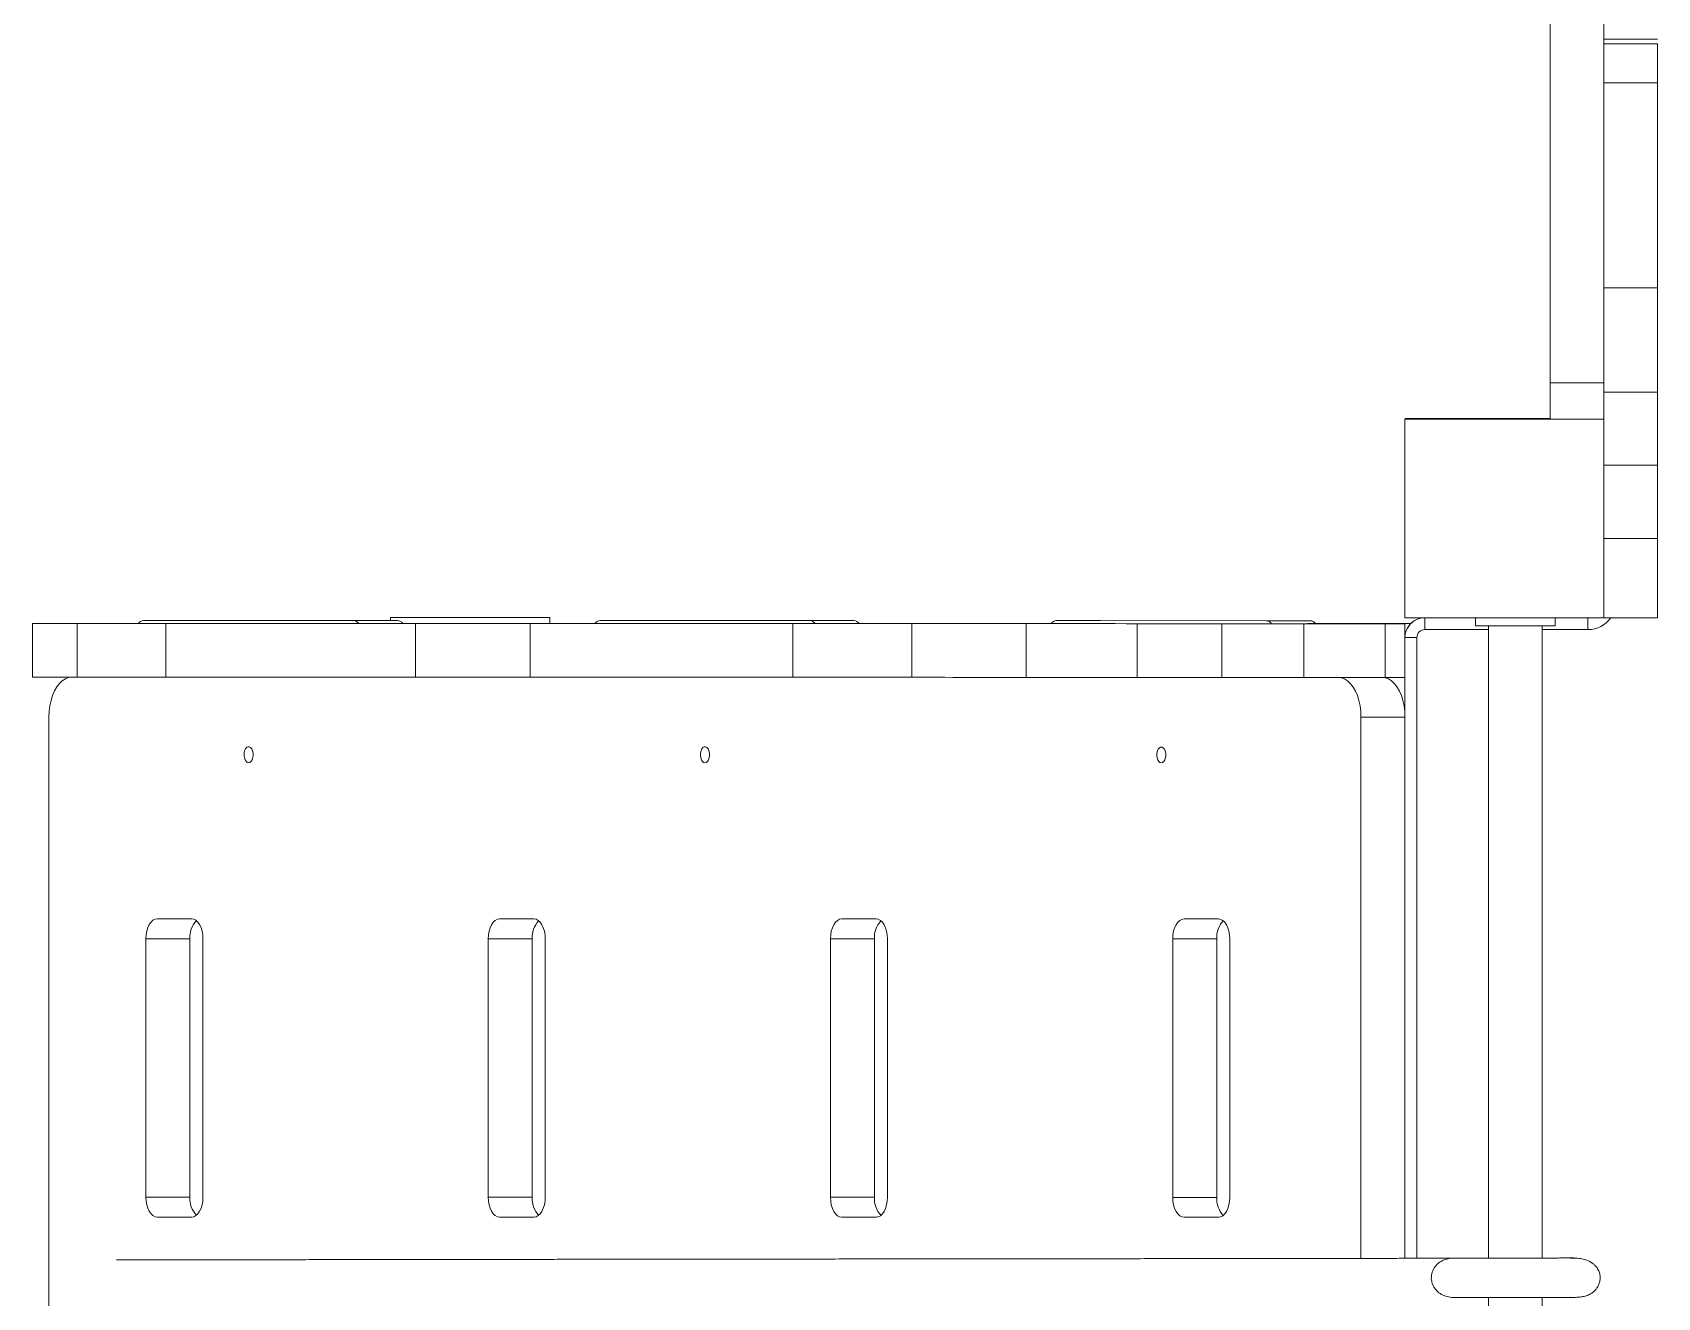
# Model space of a CAD drawing. Header units: millimetres. Extents: x -12977 to 11786, y -11805 to 10558.
# Drawn here: x -2246 to -1429, y 3173 to 3809 of the extents above; entities that cross this region are included whole.
import ezdxf

# ---------------------------------------------------------------- set-up
doc = ezdxf.new("R2010")
doc.units = ezdxf.units.MM
doc.layers.add('DIKOM_ОБЪЕКТ', color=7, linetype='Continuous')

msp = doc.modelspace()

# ---------------------------------------------------------------- linework, layer by layer
at = {"layer": 'DIKOM_ОБЪЕКТ', "color": 7, "linetype": 'Continuous', "lineweight": 15}
for p, q in [((-1456.15, 3803.399), (-1456.153, 3783.777)), ((-1429.15, 3803.399), (-1456.15, 3803.399)), ((-1429.149, 3805.71), (-1456.149, 3805.709)), ((-1429.15, 3803.399), (-1429.153, 3783.777)), ((-1429.153, 3783.777), (-1456.153, 3783.777)), ((-1429.155, 3680.592), (-1456.155, 3680.592)), ((-1456.154, 3628.251), (-1456.155, 3679.044)), ((-1429.154, 3628.251), (-1429.155, 3680.592)), ((-1483.154, 3632.838), (-1456.154, 3632.838)), ((-1429.154, 3628.251), (-1456.154, 3628.251)), ((-1556.157, 3614.676), (-1556.036, 3614.895)), ((-1556.157, 3614.676), (-1556.156, 3514.676)), ((-1456.156, 3614.676), (-1556.157, 3614.676)), ((-1483.152, 3614.894), (-1556.036, 3614.895)), ((-1483.152, 3614.684), (-1456.154, 3614.683)), ((-1456.157, 3514.676), (-1456.156, 3614.676)), ((-1456.156, 3614.676), (-1456.154, 3614.681)), ((-1429.153, 3591.577), (-1456.153, 3591.577)), ((-1456.153, 3554.681), (-1456.153, 3591.577)), ((-1429.154, 3554.681), (-1429.153, 3591.577)), ((-1429.154, 3554.681), (-1456.153, 3554.681)), ((-2190.168, 3513.38), (-2168.049, 3513.381)), ((-2084.638, 3513.363), (-2190.168, 3513.38)), ((-2062.521, 3513.365), (-2168.049, 3513.381)), ((-2084.638, 3513.363), (-2062.521, 3513.365)), ((-2066.016, 3514.931), (-2066.016, 3514.93)), ((-2066.016, 3514.931), (-1986.016, 3514.931)), ((-2066.016, 3513.365), (-2066.016, 3514.93)), ((-2066.016, 3514.93), (-1986.016, 3514.93)), ((-1986.016, 3514.93), (-1986.017, 3511.884)), ((-1986.016, 3514.931), (-1986.016, 3514.93)), ((-1986.016, 3514.931), (-1986.016, 3511.884)), ((-1960.757, 3513.344), (-1938.639, 3513.346)), ((-1855.228, 3513.328), (-1960.757, 3513.344)), ((-1833.11, 3513.329), (-1938.639, 3513.346)), ((-1855.228, 3513.328), (-1833.11, 3513.329)), ((-1731.346, 3513.308), (-1709.228, 3513.31)), ((-1625.817, 3513.292), (-1731.346, 3513.308)), ((-1603.699, 3513.293), (-1709.228, 3513.31)), ((-1625.817, 3513.292), (-1603.699, 3513.293)), ((-1556.156, 3514.676), (-1456.157, 3514.676)), ((-1520.6, 3510.703), (-1520.599, 3514.676)), ((-1520.595, 3510.695), (-1520.594, 3514.676)), ((-1480.594, 3510.695), (-1480.595, 3514.676)), ((-1456.157, 3514.676), (-1456.151, 3514.686)), ((-1429.151, 3514.686), (-1456.151, 3514.686)), ((-1429.131, 3514.722), (-1429.151, 3514.686)), ((-2246.04, 3511.886), (-2246.043, 3511.882)), ((-2246.043, 3484.883), (-2246.043, 3511.882)), ((-2223.576, 3484.878), (-2223.577, 3511.878)), ((-2192.833, 3511.892), (-2196.038, 3511.892)), ((-2084.884, 3511.863), (-2191.56, 3511.88)), ((-2179.004, 3484.87), (-2179.004, 3511.87)), ((-2063.912, 3511.864), (-2073.743, 3511.863)), ((-2053.45, 3484.85), (-2053.45, 3511.85)), ((-1995.835, 3484.841), (-1995.835, 3511.841)), ((-1855.473, 3511.827), (-1962.149, 3511.844)), ((-1863.804, 3484.821), (-1863.803, 3511.821)), ((-1834.501, 3511.828), (-1844.331, 3511.827)), ((-1804.001, 3484.813), (-1804.001, 3511.813)), ((-1746.551, 3484.796), (-1746.551, 3511.796)), ((-1626.062, 3511.791), (-1732.738, 3511.808)), ((-1690.67, 3484.791), (-1690.67, 3511.791)), ((-1648.129, 3484.787), (-1648.13, 3511.787)), ((-1605.091, 3511.792), (-1614.921, 3511.791)), ((-1566.097, 3511.785), (-1607.012, 3511.785)), ((-1607.012, 3484.785), (-1607.012, 3511.785)), ((-1566.096, 3484.785), (-1566.097, 3511.785)), ((-1553.207, 3511.817), (-1564.776, 3511.817)), ((-1556.096, 3511.786), (-1556.091, 3511.795)), ((-1556.096, 3484.786), (-1556.096, 3511.786)), ((-1556.096, 3192.649), (-1556.096, 3504.786)), ((-1556.091, 3505.104), (-1556.091, 3511.795)), ((-1554.857, 3509.607), (-1554.857, 3509.606)), ((-1550.096, 3504.785), (-1550.096, 3192.66)), ((-1514.097, 3508.785), (-1546.096, 3508.785)), ((-1520.595, 3510.695), (-1520.6, 3510.703)), ((-1514.097, 3510.693), (-1514.097, 3192.778)), ((-1487.097, 3192.803), (-1487.097, 3510.693)), ((-1464.096, 3508.785), (-1487.097, 3508.785)), ((-1566.096, 3484.785), (-1607.012, 3484.785)), ((-1556.096, 3484.786), (-1556.096, 3484.786)), ((-2237.77, 3464.887), (-2237.77, 2861.887)), ((-1578.214, 3464.784), (-1556.096, 3464.786)), ((-1578.214, 3192.612), (-1578.214, 3464.784)), ((-1556.096, 3192.649), (-1556.096, 3464.786)), ((-2166.079, 3363.376), (-2183.285, 3363.379)), ((-1994.021, 3363.349), (-2011.227, 3363.352)), ((-1821.963, 3363.322), (-1839.169, 3363.325)), ((-1649.905, 3363.295), (-1667.111, 3363.298)), ((-2189.021, 3353.38), (-2166.903, 3353.381)), ((-2189.021, 3353.38), (-2189.021, 3223.38)), ((-2166.903, 3353.381), (-2166.903, 3223.381)), ((-2160.344, 3223.375), (-2160.344, 3353.375)), ((-2016.963, 3353.353), (-1994.844, 3353.354)), ((-2016.963, 3353.353), (-2016.963, 3223.353)), ((-1994.844, 3353.354), (-1994.844, 3223.354)), ((-1988.286, 3223.348), (-1988.286, 3353.348)), ((-1844.904, 3353.326), (-1822.786, 3353.328)), ((-1844.904, 3353.326), (-1844.904, 3223.326)), ((-1822.786, 3353.328), (-1822.786, 3223.328)), ((-1816.228, 3223.321), (-1816.228, 3353.321)), ((-1672.846, 3353.299), (-1650.728, 3353.301)), ((-1672.846, 3353.299), (-1672.846, 3223.299)), ((-1650.728, 3353.301), (-1650.728, 3223.301)), ((-1644.17, 3223.295), (-1644.17, 3353.294)), ((-2189.021, 3223.38), (-2166.903, 3223.381)), ((-2016.963, 3223.353), (-1994.844, 3223.354)), ((-1844.904, 3223.326), (-1822.786, 3223.328)), ((-1672.846, 3223.299), (-1650.728, 3223.301)), ((-2183.285, 3213.379), (-2165.917, 3213.38)), ((-2183.285, 3213.379), (-2166.08, 3213.376)), ((-2011.227, 3213.352), (-1993.858, 3213.353)), ((-2011.227, 3213.352), (-1994.021, 3213.349)), ((-1839.169, 3213.325), (-1821.8, 3213.326)), ((-1839.169, 3213.325), (-1821.963, 3213.322)), ((-1667.111, 3213.298), (-1649.742, 3213.299)), ((-1667.111, 3213.298), (-1649.905, 3213.295)), ((-1514.097, 3172.98), (-1514.097, 2818.699)), ((-1487.097, 2818.699), (-1487.097, 3173.004)), ((-1487.097, 3172.993), (-1486.069, 3172.994))]:
    msp.add_line(p, q, dxfattribs=at)
at = {"layer": 'DIKOM_ОБЪЕКТ', "color": 7, "linetype": 'Continuous', "lineweight": 15, "flags": 128}
for points in [[(-1483.154, 3632.838), (-1483.154, 3655.501), (-1483.155, 3678.299), (-1483.156, 3701.225), (-1483.156, 3724.276), (-1483.156, 3747.446), (-1483.157, 3770.732), (-1483.157, 3794.128), (-1483.158, 3817.629)], [(-1456.155, 3679.044), (-1456.156, 3701.225), (-1456.156, 3724.276), (-1456.156, 3747.446), (-1456.157, 3770.732), (-1456.157, 3794.128), (-1456.158, 3817.629)], [(-1456.147, 3805.709), (-1456.148, 3811.96), (-1456.148, 3812.429)], [(-1456.149, 3805.709), (-1456.149, 3805.665), (-1456.149, 3805.288), (-1456.15, 3804.529), (-1456.15, 3803.399)], [(-1456.153, 3783.777), (-1456.153, 3781.534), (-1456.153, 3778.965), (-1456.153, 3776.082), (-1456.154, 3772.899), (-1456.154, 3769.429), (-1456.154, 3765.689), (-1456.154, 3761.695), (-1456.155, 3757.466), (-1456.155, 3753.021), (-1456.155, 3748.38), (-1456.155, 3743.563), (-1456.155, 3738.595), (-1456.155, 3733.495), (-1456.155, 3728.289), (-1456.155, 3722.999), (-1456.155, 3717.65), (-1456.156, 3712.266), (-1456.156, 3706.871), (-1456.155, 3701.49), (-1456.155, 3696.147), (-1456.155, 3690.867), (-1456.155, 3685.674), (-1456.155, 3680.592)], [(-1429.153, 3783.777), (-1429.153, 3781.534), (-1429.153, 3778.965), (-1429.153, 3776.082), (-1429.154, 3772.899), (-1429.154, 3769.429), (-1429.154, 3765.689), (-1429.154, 3761.695), (-1429.155, 3757.466), (-1429.155, 3753.021), (-1429.155, 3748.38), (-1429.155, 3743.563), (-1429.155, 3738.595), (-1429.155, 3733.495), (-1429.155, 3728.289), (-1429.155, 3722.999), (-1429.155, 3717.65), (-1429.155, 3712.265), (-1429.156, 3706.871), (-1429.155, 3701.49), (-1429.155, 3696.147), (-1429.155, 3690.867), (-1429.155, 3685.674), (-1429.155, 3680.592)], [(-1429.153, 3698.383), (-1429.154, 3698.205), (-1429.154, 3697.688), (-1429.154, 3696.877), (-1429.154, 3695.844), (-1429.154, 3694.682), (-1429.154, 3693.493), (-1429.154, 3692.383), (-1429.154, 3691.451), (-1429.154, 3690.779), (-1429.154, 3690.428), (-1429.154, 3690.428), (-1429.153, 3690.78), (-1429.153, 3691.451), (-1429.153, 3692.384), (-1429.153, 3693.494), (-1429.154, 3694.683), (-1429.153, 3695.845), (-1429.153, 3696.877), (-1429.154, 3697.689), (-1429.153, 3698.206), (-1429.153, 3698.383)], [(-1483.152, 3614.684), (-1483.153, 3614.886), (-1483.153, 3615.493), (-1483.153, 3616.496), (-1483.153, 3617.881), (-1483.153, 3619.629), (-1483.154, 3621.717), (-1483.153, 3624.116), (-1483.154, 3626.794), (-1483.154, 3629.714), (-1483.154, 3632.838)], [(-1456.153, 3591.577), (-1456.153, 3596.269), (-1456.153, 3600.951), (-1456.154, 3605.612), (-1456.154, 3610.242), (-1456.154, 3614.831), (-1456.154, 3619.369), (-1456.154, 3623.845), (-1456.154, 3628.251)], [(-1429.153, 3591.577), (-1429.153, 3596.269), (-1429.153, 3600.951), (-1429.154, 3605.612), (-1429.154, 3610.242), (-1429.154, 3614.831), (-1429.154, 3619.369), (-1429.154, 3623.845), (-1429.154, 3628.251)], [(-1429.152, 3568.684), (-1429.152, 3568.507), (-1429.152, 3567.989), (-1429.152, 3567.178), (-1429.152, 3566.145), (-1429.152, 3564.983), (-1429.152, 3563.794), (-1429.152, 3562.684), (-1429.152, 3561.752), (-1429.152, 3561.08), (-1429.152, 3560.729), (-1429.152, 3560.729), (-1429.152, 3561.081), (-1429.152, 3561.752), (-1429.152, 3562.685), (-1429.152, 3563.795), (-1429.151, 3564.984), (-1429.152, 3566.146), (-1429.152, 3567.179), (-1429.152, 3567.989), (-1429.152, 3568.507), (-1429.152, 3568.684)], [(-1456.153, 3554.681), (-1456.154, 3550.761), (-1456.153, 3546.878), (-1456.154, 3543.07), (-1456.153, 3539.374), (-1456.153, 3535.826), (-1456.153, 3532.459), (-1456.153, 3529.307), (-1456.153, 3526.398), (-1456.153, 3523.763), (-1456.153, 3521.425), (-1456.152, 3519.407), (-1456.152, 3517.729), (-1456.152, 3516.407), (-1456.152, 3515.453), (-1456.151, 3514.878), (-1456.151, 3514.686)], [(-1429.154, 3554.681), (-1429.154, 3550.761), (-1429.153, 3546.878), (-1429.154, 3543.07), (-1429.153, 3539.374), (-1429.153, 3535.826), (-1429.153, 3532.459), (-1429.153, 3529.307), (-1429.153, 3526.398), (-1429.153, 3523.763), (-1429.153, 3521.425), (-1429.152, 3519.407), (-1429.152, 3517.729), (-1429.152, 3516.407), (-1429.152, 3515.453), (-1429.151, 3514.878), (-1429.151, 3514.686)], [(-1546.096, 3514.676), (-1546.096, 3514.671), (-1546.096, 3514.329), (-1546.096, 3513.775), (-1546.096, 3513.028), (-1546.096, 3512.119), (-1546.096, 3511.082), (-1546.096, 3509.956), (-1546.096, 3508.785)], [(-1464.096, 3514.676), (-1464.096, 3514.671), (-1464.096, 3514.329), (-1464.096, 3513.774), (-1464.096, 3513.028), (-1464.096, 3512.119), (-1464.096, 3511.082), (-1464.096, 3509.956), (-1464.096, 3508.785)], [(-2223.577, 3511.878), (-2227.208, 3511.878), (-2230.588, 3511.878), (-2233.69, 3511.879), (-2236.489, 3511.879), (-2238.962, 3511.88), (-2241.089, 3511.88), (-2242.853, 3511.88), (-2244.241, 3511.881), (-2245.239, 3511.881), (-2245.841, 3511.882), (-2246.043, 3511.882)], [(-2246.04, 3511.886), (-2245.85, 3511.887), (-2245.281, 3511.888), (-2244.336, 3511.888), (-2243.024, 3511.888), (-2241.354, 3511.889), (-2239.34, 3511.889), (-2236.996, 3511.89), (-2234.341, 3511.89), (-2231.394, 3511.891), (-2228.178, 3511.891), (-2224.717, 3511.891), (-2221.038, 3511.891), (-2217.169, 3511.892), (-2213.139, 3511.892), (-2208.979, 3511.892), (-2204.72, 3511.892), (-2200.395, 3511.892), (-2196.038, 3511.892)], [(-2223.577, 3511.878), (-2218.656, 3511.877), (-2213.952, 3511.877), (-2209.483, 3511.877), (-2205.264, 3511.876), (-2201.311, 3511.876), (-2197.638, 3511.875), (-2194.258, 3511.875), (-2191.183, 3511.874), (-2188.426, 3511.874), (-2185.995, 3511.873), (-2183.899, 3511.872), (-2182.146, 3511.872), (-2180.743, 3511.871), (-2179.694, 3511.87), (-2179.004, 3511.87)], [(-2191.56, 3511.88), (-2192.33, 3511.88), (-2192.817, 3511.88), (-2193.005, 3511.88), (-2192.885, 3511.881), (-2192.842, 3511.88)], [(-2053.45, 3511.85), (-2061.376, 3511.85), (-2069.138, 3511.851), (-2076.725, 3511.851), (-2084.123, 3511.852), (-2091.321, 3511.852), (-2098.308, 3511.853), (-2105.071, 3511.854), (-2111.599, 3511.854), (-2117.882, 3511.855), (-2123.91, 3511.856), (-2129.672, 3511.856), (-2135.159, 3511.857), (-2140.363, 3511.858), (-2145.275, 3511.859), (-2149.885, 3511.86), (-2154.189, 3511.86), (-2158.178, 3511.861), (-2161.845, 3511.862), (-2165.184, 3511.863), (-2168.191, 3511.864), (-2170.86, 3511.865), (-2173.186, 3511.866), (-2175.167, 3511.867), (-2176.799, 3511.868), (-2178.078, 3511.869), (-2179.004, 3511.87)], [(-2073.743, 3511.863), (-2075.109, 3511.863), (-2076.6, 3511.863), (-2078.157, 3511.863), (-2079.721, 3511.863), (-2081.231, 3511.863), (-2082.629, 3511.863), (-2083.863, 3511.863), (-2084.884, 3511.863)], [(-2060.573, 3511.865), (-2060.503, 3511.864), (-2060.622, 3511.864), (-2061.045, 3511.864), (-2061.754, 3511.864), (-2062.722, 3511.864), (-2063.912, 3511.864)], [(-2059.868, 3511.892), (-2059.638, 3511.892), (-2053.926, 3511.892), (-2048.317, 3511.892), (-2042.83, 3511.891), (-2037.484, 3511.891), (-2032.298, 3511.891), (-2027.29, 3511.89), (-2022.478, 3511.89), (-2017.878, 3511.89), (-2013.507, 3511.889), (-2009.38, 3511.889), (-2005.511, 3511.888), (-2001.914, 3511.888), (-1998.602, 3511.887), (-1995.586, 3511.887), (-1992.877, 3511.886), (-1990.484, 3511.885), (-1988.416, 3511.885), (-1986.679, 3511.884)], [(-2053.45, 3511.85), (-2047.902, 3511.85), (-2042.538, 3511.849), (-2037.377, 3511.849), (-2032.441, 3511.849), (-2027.747, 3511.848), (-2023.314, 3511.848), (-2019.16, 3511.847), (-2015.3, 3511.847), (-2011.749, 3511.846), (-2008.52, 3511.846), (-2005.627, 3511.845), (-2003.08, 3511.844), (-2000.89, 3511.844), (-1999.063, 3511.843), (-1997.608, 3511.842), (-1996.531, 3511.842), (-1995.835, 3511.841)], [(-1863.803, 3511.821), (-1871.815, 3511.821), (-1879.675, 3511.822), (-1887.371, 3511.822), (-1894.891, 3511.823), (-1902.222, 3511.823), (-1909.352, 3511.824), (-1916.269, 3511.825), (-1922.964, 3511.825), (-1929.424, 3511.826), (-1935.639, 3511.826), (-1941.599, 3511.827), (-1947.295, 3511.828), (-1952.717, 3511.829), (-1957.856, 3511.829), (-1962.704, 3511.83), (-1967.254, 3511.831), (-1971.497, 3511.832), (-1975.428, 3511.833), (-1979.039, 3511.834), (-1982.324, 3511.835), (-1985.279, 3511.835), (-1987.898, 3511.836), (-1990.178, 3511.837), (-1992.114, 3511.838), (-1993.704, 3511.839), (-1994.945, 3511.84), (-1995.835, 3511.841)], [(-1986.679, 3511.884), (-1985.239, 3511.883), (-1983.88, 3511.883), (-1982.601, 3511.882), (-1981.404, 3511.882), (-1980.288, 3511.881), (-1979.254, 3511.88), (-1978.302, 3511.88), (-1977.432, 3511.879)], [(-1963.407, 3511.875), (-1963.572, 3511.875), (-1966.603, 3511.876), (-1969.298, 3511.876), (-1971.647, 3511.877), (-1973.642, 3511.877), (-1975.275, 3511.878), (-1976.54, 3511.879), (-1977.432, 3511.879)], [(-1962.149, 3511.844), (-1962.919, 3511.844), (-1963.406, 3511.844), (-1963.594, 3511.844), (-1963.474, 3511.845), (-1963.431, 3511.845)], [(-1863.803, 3511.821), (-1858.347, 3511.821), (-1853.052, 3511.821), (-1847.937, 3511.82), (-1843.019, 3511.82), (-1838.319, 3511.819), (-1833.851, 3511.819), (-1829.633, 3511.818), (-1825.679, 3511.818), (-1822.004, 3511.817), (-1818.621, 3511.817), (-1815.542, 3511.816), (-1812.779, 3511.816), (-1810.341, 3511.815), (-1808.237, 3511.815), (-1806.475, 3511.814), (-1805.062, 3511.813), (-1804.001, 3511.813)], [(-1844.331, 3511.827), (-1845.698, 3511.827), (-1847.188, 3511.827), (-1848.745, 3511.827), (-1850.309, 3511.827), (-1851.819, 3511.827), (-1853.218, 3511.827), (-1854.452, 3511.827), (-1855.473, 3511.827)], [(-1831.162, 3511.829), (-1831.091, 3511.829), (-1831.211, 3511.828), (-1831.633, 3511.828), (-1832.343, 3511.828), (-1833.311, 3511.828), (-1834.501, 3511.828)], [(-1830.463, 3511.863), (-1830.438, 3511.863), (-1825.55, 3511.862), (-1820.989, 3511.861), (-1816.76, 3511.859), (-1812.867, 3511.858), (-1809.314, 3511.857), (-1806.105, 3511.856), (-1803.244, 3511.855), (-1800.733, 3511.854), (-1798.575, 3511.853), (-1796.773, 3511.851), (-1795.328, 3511.85)], [(-1746.551, 3511.796), (-1752.757, 3511.797), (-1758.657, 3511.798), (-1764.247, 3511.799), (-1769.522, 3511.8), (-1774.477, 3511.802), (-1779.106, 3511.803), (-1783.406, 3511.804), (-1787.374, 3511.805), (-1791.004, 3511.806), (-1794.295, 3511.808), (-1797.242, 3511.809), (-1799.844, 3511.81), (-1802.097, 3511.811), (-1804.001, 3511.813)], [(-1733.994, 3511.841), (-1735.81, 3511.841), (-1741.378, 3511.842), (-1746.774, 3511.842), (-1751.978, 3511.842), (-1756.969, 3511.843), (-1761.729, 3511.843), (-1766.241, 3511.844), (-1770.486, 3511.844), (-1774.449, 3511.845), (-1778.114, 3511.845), (-1781.469, 3511.846), (-1784.499, 3511.846), (-1787.194, 3511.847), (-1789.544, 3511.848), (-1791.539, 3511.848), (-1793.172, 3511.849), (-1794.437, 3511.849), (-1795.328, 3511.85)], [(-1690.67, 3511.791), (-1696.319, 3511.791), (-1701.848, 3511.792), (-1707.238, 3511.792), (-1712.47, 3511.792), (-1717.525, 3511.793), (-1722.385, 3511.793), (-1727.033, 3511.793), (-1731.453, 3511.794), (-1735.629, 3511.794), (-1739.547, 3511.795), (-1743.191, 3511.795), (-1746.551, 3511.796)], [(-1732.738, 3511.808), (-1733.508, 3511.808), (-1733.996, 3511.809), (-1734.183, 3511.809), (-1734.063, 3511.809), (-1734.02, 3511.809)], [(-1690.67, 3511.791), (-1685.083, 3511.791), (-1679.671, 3511.791), (-1674.452, 3511.79), (-1669.444, 3511.79), (-1664.664, 3511.789), (-1660.127, 3511.789), (-1655.85, 3511.788), (-1651.846, 3511.788), (-1648.13, 3511.787)], [(-1607.012, 3511.785), (-1611.395, 3511.785), (-1615.745, 3511.785), (-1620.028, 3511.785), (-1624.209, 3511.785), (-1628.259, 3511.785), (-1632.145, 3511.786), (-1635.837, 3511.786), (-1639.307, 3511.786), (-1642.529, 3511.787), (-1645.478, 3511.787), (-1648.13, 3511.787)], [(-1614.921, 3511.791), (-1616.288, 3511.791), (-1617.778, 3511.791), (-1619.335, 3511.791), (-1620.899, 3511.791), (-1622.409, 3511.791), (-1623.808, 3511.791), (-1625.042, 3511.791), (-1626.062, 3511.791)], [(-1601.752, 3511.793), (-1601.681, 3511.793), (-1601.8, 3511.793), (-1602.223, 3511.792), (-1602.932, 3511.792), (-1603.9, 3511.792), (-1605.091, 3511.792)], [(-1564.776, 3511.817), (-1568.981, 3511.817), (-1573.156, 3511.817), (-1577.272, 3511.817), (-1581.299, 3511.817), (-1585.209, 3511.818), (-1588.974, 3511.818), (-1592.568, 3511.818), (-1595.965, 3511.818), (-1599.141, 3511.819), (-1601.045, 3511.819)], [(-1556.096, 3511.786), (-1556.288, 3511.786), (-1556.858, 3511.786), (-1557.782, 3511.785), (-1559.025, 3511.785), (-1560.541, 3511.785), (-1562.27, 3511.785), (-1564.146, 3511.785), (-1566.097, 3511.785)], [(-1550.096, 3504.785), (-1551.267, 3504.785), (-1552.392, 3504.785), (-1553.43, 3504.786), (-1554.339, 3504.786), (-1555.085, 3504.786), (-1555.639, 3504.786), (-1555.981, 3504.786), (-1556.096, 3504.786)], [(-1556.091, 3511.795), (-1555.899, 3511.796), (-1555.329, 3511.796), (-1554.405, 3511.796), (-1553.228, 3511.796)], [(-1480.594, 3510.695), (-1480.781, 3510.694), (-1481.336, 3510.694), (-1482.25, 3510.694), (-1483.506, 3510.694), (-1485.079, 3510.693), (-1486.943, 3510.693), (-1489.06, 3510.693), (-1491.392, 3510.693), (-1493.896, 3510.693), (-1496.524, 3510.692), (-1499.229, 3510.693), (-1501.958, 3510.692), (-1504.663, 3510.693), (-1507.291, 3510.693), (-1509.795, 3510.693), (-1512.127, 3510.693), (-1514.245, 3510.693), (-1516.108, 3510.693), (-1517.682, 3510.693), (-1518.938, 3510.694), (-1519.852, 3510.694), (-1520.408, 3510.694), (-1520.595, 3510.695)], [(-2223.576, 3484.878), (-2227.208, 3484.878), (-2230.588, 3484.879), (-2233.69, 3484.879), (-2236.489, 3484.879), (-2238.962, 3484.88), (-2241.089, 3484.88), (-2242.854, 3484.881), (-2244.24, 3484.881), (-2245.239, 3484.881), (-2245.842, 3484.882), (-2246.043, 3484.883)], [(-2226.3, 3484.885), (-2227.932, 3484.682), (-2229.532, 3484.076), (-2231.065, 3483.079), (-2232.501, 3481.711), (-2233.812, 3480.002), (-2234.969, 3477.984), (-2235.949, 3475.7), (-2236.734, 3473.195), (-2237.306, 3470.522), (-2237.654, 3467.734), (-2237.77, 3464.887)], [(-2223.576, 3484.878), (-2218.656, 3484.878), (-2213.952, 3484.877), (-2209.483, 3484.877), (-2205.264, 3484.876), (-2201.311, 3484.876), (-2197.638, 3484.875), (-2194.258, 3484.875), (-2191.183, 3484.874), (-2188.426, 3484.873), (-2185.994, 3484.873), (-2183.899, 3484.872), (-2182.146, 3484.872), (-2180.743, 3484.871), (-2179.694, 3484.87), (-2179.004, 3484.87)], [(-2053.45, 3484.85), (-2061.376, 3484.851), (-2069.138, 3484.851), (-2076.725, 3484.851), (-2084.123, 3484.852), (-2091.322, 3484.853), (-2098.308, 3484.853), (-2105.071, 3484.854), (-2111.599, 3484.854), (-2117.882, 3484.855), (-2123.909, 3484.856), (-2129.672, 3484.856), (-2135.159, 3484.857), (-2140.363, 3484.858), (-2145.274, 3484.859), (-2149.886, 3484.86), (-2154.189, 3484.86), (-2158.177, 3484.861), (-2161.844, 3484.862), (-2165.184, 3484.863), (-2168.191, 3484.864), (-2170.86, 3484.865), (-2173.186, 3484.866), (-2175.167, 3484.867), (-2176.798, 3484.868), (-2178.078, 3484.869), (-2179.004, 3484.87)], [(-2053.45, 3484.85), (-2047.902, 3484.85), (-2042.538, 3484.849), (-2037.377, 3484.849), (-2032.441, 3484.849), (-2027.747, 3484.848), (-2023.315, 3484.848), (-2019.16, 3484.847), (-2015.3, 3484.847), (-2011.749, 3484.846), (-2008.52, 3484.845), (-2005.627, 3484.845), (-2003.08, 3484.844), (-2000.889, 3484.844), (-1999.063, 3484.843), (-1997.608, 3484.842), (-1996.531, 3484.842), (-1995.835, 3484.841)], [(-1863.804, 3484.821), (-1871.815, 3484.821), (-1879.675, 3484.822), (-1887.371, 3484.822), (-1894.891, 3484.823), (-1902.222, 3484.823), (-1909.352, 3484.824), (-1916.269, 3484.824), (-1922.964, 3484.825), (-1929.424, 3484.826), (-1935.639, 3484.826), (-1941.599, 3484.827), (-1947.295, 3484.828), (-1952.717, 3484.829), (-1957.856, 3484.83), (-1962.704, 3484.83), (-1967.254, 3484.831), (-1971.497, 3484.832), (-1975.427, 3484.833), (-1979.038, 3484.834), (-1982.324, 3484.834), (-1985.279, 3484.835), (-1987.898, 3484.836), (-1990.178, 3484.837), (-1992.114, 3484.838), (-1993.704, 3484.839), (-1994.945, 3484.84), (-1995.835, 3484.841)], [(-1863.804, 3484.821), (-1858.347, 3484.821), (-1853.052, 3484.82), (-1847.936, 3484.82), (-1843.02, 3484.82), (-1838.319, 3484.819), (-1833.851, 3484.819), (-1829.633, 3484.818), (-1825.679, 3484.818), (-1822.004, 3484.817), (-1818.621, 3484.817), (-1815.542, 3484.816), (-1812.779, 3484.816), (-1810.341, 3484.815), (-1808.237, 3484.814), (-1806.476, 3484.814), (-1805.061, 3484.813), (-1804.001, 3484.813)], [(-1746.551, 3484.796), (-1752.756, 3484.797), (-1758.657, 3484.798), (-1764.248, 3484.799), (-1769.522, 3484.8), (-1774.477, 3484.801), (-1779.106, 3484.803), (-1783.407, 3484.804), (-1787.374, 3484.805), (-1791.004, 3484.806), (-1794.295, 3484.808), (-1797.242, 3484.809), (-1799.844, 3484.81), (-1802.098, 3484.811), (-1804.001, 3484.813)], [(-1690.67, 3484.791), (-1696.319, 3484.792), (-1701.848, 3484.792), (-1707.238, 3484.792), (-1712.47, 3484.792), (-1717.525, 3484.793), (-1722.385, 3484.793), (-1727.033, 3484.793), (-1731.453, 3484.794), (-1735.629, 3484.794), (-1739.546, 3484.795), (-1743.192, 3484.795), (-1746.551, 3484.796)], [(-1690.67, 3484.791), (-1685.083, 3484.791), (-1679.671, 3484.791), (-1674.452, 3484.79), (-1669.444, 3484.79), (-1664.663, 3484.789), (-1660.127, 3484.789), (-1655.85, 3484.788), (-1651.846, 3484.788), (-1648.129, 3484.787)], [(-1607.012, 3484.785), (-1611.396, 3484.785), (-1615.745, 3484.785), (-1620.027, 3484.785), (-1624.209, 3484.785), (-1628.259, 3484.785), (-1632.145, 3484.786), (-1635.837, 3484.786), (-1639.308, 3484.786), (-1642.529, 3484.786), (-1645.477, 3484.787), (-1648.129, 3484.787)], [(-1578.214, 3464.784), (-1578.331, 3467.631), (-1578.679, 3470.419), (-1579.251, 3473.093), (-1580.035, 3475.597), (-1581.016, 3477.882), (-1582.173, 3479.9), (-1583.483, 3481.61), (-1584.92, 3482.978), (-1586.453, 3483.975), (-1588.052, 3484.582), (-1589.567, 3484.785)], [(-1556.096, 3464.786), (-1556.213, 3467.632), (-1556.561, 3470.421), (-1557.133, 3473.094), (-1557.917, 3475.599), (-1558.898, 3477.884), (-1560.055, 3479.901), (-1561.365, 3481.612), (-1562.802, 3482.98), (-1564.335, 3483.977), (-1565.934, 3484.584), (-1567.377, 3484.785)], [(-1556.096, 3484.786), (-1556.288, 3484.786), (-1556.857, 3484.786), (-1557.781, 3484.785), (-1559.025, 3484.785), (-1560.541, 3484.785), (-1562.27, 3484.785), (-1564.146, 3484.785), (-1566.096, 3484.785)], [(-2137.403, 3441.872), (-2136.727, 3442.049), (-2136.111, 3442.567), (-2135.61, 3443.377), (-2135.268, 3444.41), (-2135.116, 3445.572), (-2135.166, 3446.761), (-2135.416, 3447.871), (-2135.843, 3448.804), (-2136.408, 3449.475), (-2137.061, 3449.827), (-2137.745, 3449.827), (-2138.398, 3449.476), (-2138.963, 3448.804), (-2139.39, 3447.872), (-2139.64, 3446.762), (-2139.691, 3445.573), (-2139.539, 3444.411), (-2139.197, 3443.378), (-2138.695, 3442.567), (-2138.08, 3442.049), (-2137.403, 3441.872)], [(-1907.993, 3441.836), (-1907.316, 3442.013), (-1906.7, 3442.531), (-1906.199, 3443.342), (-1905.857, 3444.374), (-1905.705, 3445.536), (-1905.756, 3446.726), (-1906.005, 3447.835), (-1906.432, 3448.768), (-1906.997, 3449.439), (-1907.65, 3449.791), (-1908.334, 3449.791), (-1908.988, 3449.44), (-1909.553, 3448.768), (-1909.979, 3447.836), (-1910.229, 3446.726), (-1910.28, 3445.537), (-1910.128, 3444.375), (-1909.786, 3443.342), (-1909.285, 3442.531), (-1908.668, 3442.014), (-1907.993, 3441.836)], [(-1678.581, 3441.8), (-1677.905, 3441.977), (-1677.289, 3442.495), (-1676.788, 3443.306), (-1676.446, 3444.338), (-1676.294, 3445.501), (-1676.345, 3446.69), (-1676.595, 3447.8), (-1677.021, 3448.732), (-1677.586, 3449.404), (-1678.24, 3449.755), (-1678.923, 3449.755), (-1679.577, 3449.404), (-1680.142, 3448.732), (-1680.568, 3447.8), (-1680.818, 3446.69), (-1680.869, 3445.501), (-1680.717, 3444.339), (-1680.375, 3443.306), (-1679.874, 3442.495), (-1679.258, 3441.978), (-1678.581, 3441.8)], [(-2183.285, 3363.379), (-2184.404, 3363.187), (-2185.48, 3362.618), (-2186.472, 3361.694), (-2187.341, 3360.45), (-2188.054, 3358.935), (-2188.584, 3357.206), (-2188.91, 3355.331), (-2189.021, 3353.38)], [(-2160.344, 3353.375), (-2160.454, 3355.326), (-2160.781, 3357.202), (-2161.311, 3358.931), (-2162.024, 3360.447), (-2162.893, 3361.69), (-2163.885, 3362.615), (-2164.96, 3363.184), (-2166.079, 3363.376)], [(-2011.227, 3363.352), (-2012.346, 3363.16), (-2013.422, 3362.591), (-2014.413, 3361.667), (-2015.283, 3360.424), (-2015.996, 3358.908), (-2016.526, 3357.179), (-2016.852, 3355.304), (-2016.963, 3353.353)], [(-1988.286, 3353.348), (-1988.396, 3355.299), (-1988.723, 3357.175), (-1989.252, 3358.904), (-1989.966, 3360.42), (-1990.835, 3361.663), (-1991.827, 3362.588), (-1992.903, 3363.157), (-1994.021, 3363.349)], [(-1839.169, 3363.325), (-1840.288, 3363.133), (-1841.364, 3362.564), (-1842.356, 3361.64), (-1843.224, 3360.397), (-1843.938, 3358.882), (-1844.468, 3357.153), (-1844.794, 3355.277), (-1844.904, 3353.326)], [(-1816.228, 3353.321), (-1816.338, 3355.272), (-1816.665, 3357.148), (-1817.195, 3358.877), (-1817.908, 3360.393), (-1818.777, 3361.637), (-1819.769, 3362.561), (-1820.845, 3363.13), (-1821.963, 3363.322)], [(-1667.111, 3363.298), (-1668.23, 3363.106), (-1669.306, 3362.537), (-1670.297, 3361.613), (-1671.166, 3360.37), (-1671.88, 3358.855), (-1672.41, 3357.126), (-1672.736, 3355.25), (-1672.846, 3353.299)], [(-1644.17, 3353.294), (-1644.28, 3355.245), (-1644.606, 3357.121), (-1645.137, 3358.85), (-1645.85, 3360.366), (-1646.719, 3361.61), (-1647.71, 3362.534), (-1648.786, 3363.103), (-1649.905, 3363.295)], [(-2189.021, 3223.38), (-2188.91, 3221.429), (-2188.584, 3219.553), (-2188.054, 3217.824), (-2187.341, 3216.308), (-2186.472, 3215.064), (-2185.48, 3214.14), (-2184.404, 3213.571), (-2183.285, 3213.379)], [(-2166.08, 3213.376), (-2164.961, 3213.568), (-2163.885, 3214.137), (-2162.893, 3215.061), (-2162.024, 3216.304), (-2161.311, 3217.82), (-2160.781, 3219.549), (-2160.455, 3221.424), (-2160.344, 3223.375)], [(-2016.963, 3223.353), (-2016.852, 3221.402), (-2016.526, 3219.526), (-2015.996, 3217.797), (-2015.283, 3216.281), (-2014.413, 3215.038), (-2013.422, 3214.113), (-2012.346, 3213.544), (-2011.227, 3213.352)], [(-1994.021, 3213.349), (-1992.902, 3213.541), (-1991.827, 3214.11), (-1990.835, 3215.034), (-1989.966, 3216.277), (-1989.253, 3217.793), (-1988.723, 3219.522), (-1988.396, 3221.397), (-1988.286, 3223.348)], [(-1844.904, 3223.326), (-1844.794, 3221.375), (-1844.468, 3219.499), (-1843.938, 3217.77), (-1843.224, 3216.255), (-1842.355, 3215.011), (-1841.364, 3214.086), (-1840.288, 3213.517), (-1839.169, 3213.325)], [(-1821.963, 3213.322), (-1820.844, 3213.514), (-1819.769, 3214.083), (-1818.777, 3215.007), (-1817.908, 3216.251), (-1817.195, 3217.766), (-1816.665, 3219.495), (-1816.338, 3221.371), (-1816.228, 3223.321)], [(-1672.846, 3223.299), (-1672.736, 3221.348), (-1672.41, 3219.472), (-1671.88, 3217.743), (-1671.166, 3216.228), (-1670.297, 3214.984), (-1669.306, 3214.06), (-1668.23, 3213.491), (-1667.111, 3213.298)], [(-1649.905, 3213.295), (-1648.786, 3213.487), (-1647.71, 3214.056), (-1646.719, 3214.98), (-1645.85, 3216.224), (-1645.137, 3217.739), (-1644.607, 3219.468), (-1644.28, 3221.344), (-1644.17, 3223.295)]]:
    msp.add_lwpolyline(points, dxfattribs=at)
at = {"layer": 'DIKOM_ОБЪЕКТ', "color": 7, "linetype": 'Continuous', "lineweight": 15}
for centre, radius, start, end in [((-2189.883, 3509.738), 3.653, 94.464755, 144.08911), ((-2084.926, 3509.717), 3.658, 35.923295, 85.49551), ((-2062.803, 3509.732), 3.644, 36.352866, 85.558026), ((-1960.471, 3509.699), 3.656, 94.484064, 144.069374), ((-1855.514, 3509.684), 3.655, 35.903245, 85.515491), ((-1833.389, 3509.702), 3.638, 36.445362, 85.590421), ((-1731.061, 3509.666), 3.653, 94.465876, 144.08685), ((-1626.104, 3509.645), 3.657, 35.922006, 85.49673), ((-1603.981, 3509.66), 3.645, 36.329908, 85.558292), ((-1546.096, 3504.786), 10, 98.515514, 180.003448), ((-1546.095, 3504.787), 10, 98.540867, 151.181189), ((-1464.096, 3522.785), 14, 270, 324.651289), ((-1546.096, 3504.785), 4, 90, 180.003448), ((-2155.086, 3354.206), 11.846, 136.137085, 183.993755), ((-1983.027, 3354.18), 11.846, 136.137055, 183.993769), ((-1810.969, 3354.153), 11.846, 136.137074, 183.993753), ((-1638.914, 3354.127), 11.843, 136.130148, 184.000684), ((-2155.088, 3222.556), 11.844, 176.002091, 223.909276), ((-1983.03, 3222.529), 11.844, 176.001877, 223.909489), ((-1810.971, 3222.502), 11.844, 176.002011, 223.90922), ((-1638.913, 3222.475), 11.844, 176.002, 223.909333)]:
    msp.add_arc(centre, radius, start, end, dxfattribs=at)
for points, knots in [([(-1531.654, 3192.698), (-1532.036, 3192.697), (-1534.422, 3192.692), (-1538.986, 3192.682), (-1545.63, 3192.669), (-1552.94, 3192.655), (-1561.14, 3192.64), (-1569.13, 3192.627), (-1576.614, 3192.614), (-1583.274, 3192.604), (-1590.67, 3192.593), (-1598.928, 3192.582), (-1607.994, 3192.57), (-1617.91, 3192.557), (-1628.719, 3192.544), (-1640.67, 3192.529), (-1653.608, 3192.514), (-1667.329, 3192.499), (-1681.69, 3192.483), (-1696.559, 3192.466), (-1711.906, 3192.449), (-1728.611, 3192.431), (-1746.625, 3192.412), (-1765.823, 3192.391), (-1785.003, 3192.37), (-1803.989, 3192.35), (-1822.603, 3192.33), (-1840.371, 3192.311), (-1857.127, 3192.292), (-1872.803, 3192.274), (-1887.752, 3192.257), (-1902.013, 3192.241), (-1915.638, 3192.224), (-1929.461, 3192.208), (-1943.412, 3192.191), (-1957.447, 3192.173), (-1970.911, 3192.156), (-1987.289, 3192.136), (-2006.198, 3192.111), (-2027.637, 3192.082), (-2048.689, 3192.055), (-2067.232, 3192.03), (-2083.343, 3192.008), (-2097.155, 3191.989), (-2110.383, 3191.971), (-2122.946, 3191.952), (-2134.757, 3191.935), (-2145.666, 3191.919), (-2155.155, 3191.904), (-2163.441, 3191.891), (-2169.337, 3191.88), (-2173.715, 3191.873), (-2176.873, 3191.868), (-2180.27, 3191.862), (-2183.743, 3191.856), (-2187.27, 3191.85), (-2190.832, 3191.843), (-2194.546, 3191.836), (-2198.405, 3191.829), (-2201.492, 3191.824), (-2203.278, 3191.82), (-2203.748, 3191.819)], [0, 0, 0, 0, 0.0047712, 0.029731, 0.0544336, 0.0790516, 0.1037442, 0.1285549, 0.1430423, 0.157531, 0.1719901, 0.1863992, 0.2007504, 0.2142053, 0.2276283, 0.2410529, 0.254511, 0.2680198, 0.2813401, 0.2947068, 0.3081076, 0.3215197, 0.337464, 0.3533672, 0.3692211, 0.3850227, 0.4007679, 0.4164617, 0.4313474, 0.4462332, 0.4611234, 0.4760313, 0.4909692, 0.5059441, 0.5236422, 0.5413868, 0.5591664, 0.5769646, 0.6087395, 0.640479, 0.6721051, 0.7036473, 0.7265626, 0.7494668, 0.7723573, 0.7952329, 0.8181113, 0.8409253, 0.8633709, 0.8824146, 0.9011703, 0.9089535, 0.9176296, 0.9272005, 0.9376677, 0.9477721, 0.9585933, 0.9701319, 0.9823886, 0.9953633, 1, 1, 1, 1]), ([(-1530.504, 3192.73), (-1531.409, 3192.741), (-1533.161, 3192.764), (-1535.686, 3192.205), (-1537.878, 3191.23), (-1539.599, 3189.978), (-1540.899, 3188.576), (-1542.1, 3186.725), (-1542.954, 3184.164), (-1542.853, 3181.387), (-1542.101, 3179.054), (-1540.918, 3177.075), (-1538.988, 3175.19), (-1536.412, 3173.758), (-1533.961, 3173.124), (-1531.96, 3172.935), (-1530.957, 3172.97), (-1530.454, 3172.987)], [0, 0, 0, 0, 0.0860539, 0.166393, 0.2384536, 0.2985767, 0.3452173, 0.3876661, 0.4718743, 0.5532457, 0.6015174, 0.6647155, 0.7408283, 0.8254779, 0.9130371, 0.9563626, 1, 1, 1, 1]), ([(-1529.715, 3192.748), (-1529.9, 3192.748), (-1530.741, 3192.746), (-1530.965, 3192.744), (-1531.14, 3192.743)], [0, 0, 0, 0, 0.2188726, 1, 1, 1, 1]), ([(-1471.122, 3192.812), (-1471.734, 3192.813), (-1472.91, 3192.815), (-1475.462, 3192.814), (-1478.255, 3192.812), (-1481.441, 3192.809), (-1484.852, 3192.805), (-1488.298, 3192.802), (-1491.211, 3192.799), (-1493.622, 3192.797), (-1495.749, 3192.796), (-1498.227, 3192.795), (-1501.24, 3192.792), (-1504.806, 3192.789), (-1508.542, 3192.785), (-1511.972, 3192.781), (-1515.107, 3192.777), (-1517.966, 3192.775), (-1520.62, 3192.773), (-1522.996, 3192.771), (-1525.056, 3192.768), (-1526.934, 3192.764), (-1528.551, 3192.758), (-1529.8, 3192.749), (-1530.618, 3192.735), (-1530.708, 3192.721), (-1530.752, 3192.715)], [0, 0, 0, 0, 0.0595593, 0.1145297, 0.1648092, 0.2103522, 0.2635916, 0.3082166, 0.3441551, 0.371369, 0.3948169, 0.4194021, 0.4584096, 0.5000191, 0.5442561, 0.5911761, 0.6254206, 0.6641578, 0.7073267, 0.7425843, 0.7802528, 0.8202908, 0.8626399, 0.9072273, 0.9539936, 1, 1, 1, 1]), ([(-1473.084, 3173.043), (-1471.954, 3173.027), (-1469.817, 3172.996), (-1467.191, 3173.256), (-1465.239, 3173.686), (-1463.856, 3174.19), (-1462.918, 3174.657), (-1462.283, 3175.057), (-1461.867, 3175.361), (-1461.66, 3175.524), (-1461.422, 3175.719), (-1461.117, 3175.986), (-1460.621, 3176.464), (-1459.93, 3177.242), (-1459.106, 3178.451), (-1458.355, 3180.115), (-1457.923, 3182.151), (-1458.009, 3184.401), (-1458.672, 3186.552), (-1459.649, 3188.121), (-1460.703, 3189.275), (-1462.208, 3190.538), (-1464.377, 3191.671), (-1467.221, 3192.464), (-1470.038, 3192.835), (-1472.073, 3192.802), (-1473.113, 3192.786)], [0, 0, 0, 0, 0.0898944, 0.1699537, 0.238504, 0.2810612, 0.3151071, 0.3400632, 0.3490832, 0.3558935, 0.358566, 0.3680936, 0.3789164, 0.3989924, 0.4285511, 0.4639731, 0.5048828, 0.5484839, 0.595626, 0.6473582, 0.6767669, 0.7117224, 0.7958515, 0.8600507, 0.9284218, 1, 1, 1, 1]), ([(-1531.104, 3172.974), (-1530.889, 3172.97), (-1530.461, 3172.963), (-1528.351, 3172.959), (-1525.32, 3172.96), (-1521.43, 3172.963), (-1517.639, 3172.966), (-1515.02, 3172.969), (-1514.097, 3172.969)], [0, 0, 0, 0, 0.1877735, 0.3725235, 0.5538699, 0.7316026, 0.9054252, 1, 1, 1, 1]), ([(-1530.751, 3173.001), (-1530.755, 3173.001), (-1530.884, 3172.991), (-1530.483, 3172.979), (-1529.695, 3172.969), (-1528.572, 3172.965), (-1527.416, 3172.965), (-1526.371, 3172.966), (-1525.508, 3172.967), (-1524.466, 3172.969), (-1522.992, 3172.97), (-1520.754, 3172.973), (-1517.873, 3172.976), (-1514.277, 3172.98), (-1509.914, 3172.984), (-1505.431, 3172.988), (-1501.073, 3172.992), (-1497.019, 3172.996), (-1493.162, 3172.999), (-1489.595, 3173.002), (-1486.367, 3173.005), (-1483.205, 3173.007), (-1480.173, 3173.01), (-1477.347, 3173.012), (-1474.826, 3173.015), (-1472.632, 3173.016), (-1471.591, 3173.018), (-1471.063, 3173.018)], [0, 0, 0, 0, 0.0016641, 0.0540932, 0.0997515, 0.1384451, 0.1700207, 0.1943504, 0.2113542, 0.224009, 0.2537433, 0.2897565, 0.3320422, 0.3805904, 0.4354512, 0.4967949, 0.5413233, 0.5887237, 0.6389898, 0.678577, 0.7197607, 0.7625413, 0.806904, 0.8528372, 0.9003382, 0.949406, 1, 1, 1, 1]), ([(-1486.084, 3172.994), (-1484.476, 3172.996), (-1481.671, 3173), (-1479.44, 3173.008), (-1478.488, 3173.012)], [0, 0, 0, 0, 0.57310261, 1, 1, 1, 1])]:
    msp.add_open_spline(points, degree=3, knots=knots, dxfattribs=at)

doc.saveas('drawing.dxf')
